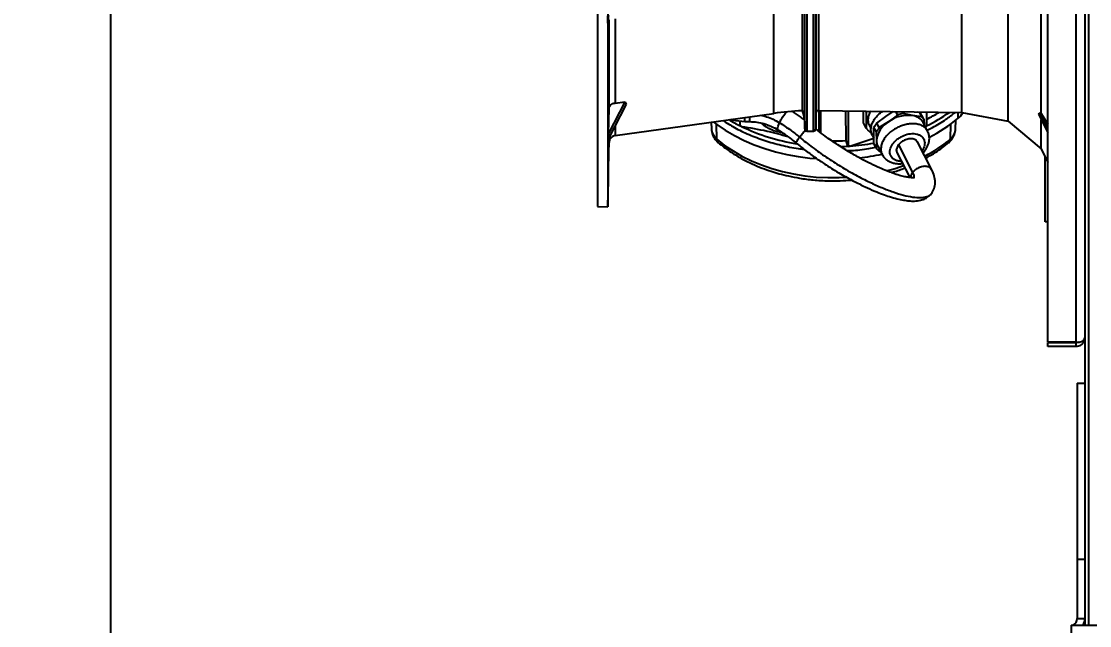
# Model space of a CAD drawing. Header units: inches. Extents: x 1229 to 1453, y -1023 to -720.
# Drawn here: x 1389.06 to 1407.15, y -1004.29 to -994.05 of the extents above; entities that cross this region are included whole.
import ezdxf

# ---------------------------------------------------------------- set-up
doc = ezdxf.new("R2010")
doc.units = ezdxf.units.IN
doc.header["$MEASUREMENT"] = 0
doc.header["$PDSIZE"] = -1
doc.dimstyles.new('RAE Solutions', dxfattribs={"dimtxt": 2, "dimasz": 1.5, "dimexe": 0.5, "dimexo": 0.5, "dimgap": 0.5, "dimtad": 0, "dimtih": 1, "dimtoh": 1, "dimdec": 3, "dimrnd": 0.125, "dimzin": 1, "dimdsep": 46, "dimlunit": 5, "dimtxsty": 'Standard', "dimcen": 0.09, "dimadec": 0, "dimazin": 0, "dimtfac": 1, "dimtdec": 3, "dimtofl": 0, "dimtmove": 0, "dimatfit": 3, "dimfxl": 1, "dimtolj": 1, "dimtzin": 1, "dimarcsym": 0})

# ---------------------------------------------------------------- blocks, each defined once
blk = doc.blocks.new('*D248')
at = {"color": 0, "linetype": 'Continuous', "lineweight": -2, "transparency": 16777216}
for p, q in [((1397.515, -984.19), (1397.515, -955.091)), ((1425.108, -1005.836), (1425.108, -955.091)), ((1399.015, -955.591), (1408.145, -955.591)), ((1423.608, -955.591), (1414.478, -955.591))]:
    blk.add_line(p, q, dxfattribs=at)
at = {"color": 0, "linetype": 'Continuous', "transparency": 16777216}
for points in [[(1399.015, -955.341), (1399.015, -955.841), (1397.515, -955.591)], [(1423.608, -955.341), (1423.608, -955.841), (1425.108, -955.591)]]:
    blk.add_solid(points, dxfattribs=at)
at = {"layer": 'Defpoints', "color": 0, "linetype": 'Continuous', "transparency": 16777216}
for p in [(1397.515, -955.591), (1397.515, -984.69), (1425.108, -1006.336)]:
    blk.add_point(p, dxfattribs=at)
at = {"color": 0, "linetype": 'Continuous', "lineweight": 25, "transparency": 16777216, "insert": (1411.311, -955.591), "char_height": 2, "attachment_point": 5}
blk.add_mtext('\\A1;27{\\H1.000000x;\\S5/8;}', dxfattribs=at)
blk = doc.blocks.new('*D249')
at = {"color": 0, "linetype": 'Continuous', "lineweight": -2, "transparency": 16777216}
for p, q in [((1404.566, -965.983), (1390.073, -965.983)), ((1390.573, -967.483), (1390.573, -985.511)), ((1390.573, -1006.539), (1390.573, -988.511)), ((1405.499, -1008.039), (1390.073, -1008.039))]:
    blk.add_line(p, q, dxfattribs=at)
at = {"color": 0, "linetype": 'Continuous', "transparency": 16777216}
for points in [[(1390.323, -967.483), (1390.823, -967.483), (1390.573, -965.983)], [(1390.323, -1006.539), (1390.823, -1006.539), (1390.573, -1008.039)]]:
    blk.add_solid(points, dxfattribs=at)
at = {"layer": 'Defpoints', "color": 0, "linetype": 'Continuous', "transparency": 16777216}
for p in [(1405.066, -965.983), (1390.573, -1008.039), (1405.999, -1008.039)]:
    blk.add_point(p, dxfattribs=at)
at = {"color": 0, "linetype": 'Continuous', "lineweight": 25, "transparency": 16777216, "insert": (1390.573, -987.011), "char_height": 2, "attachment_point": 5}
blk.add_mtext('\\A1;42', dxfattribs=at)

msp = doc.modelspace()

# ---------------------------------------------------------------- linework, layer by layer
at = {"color": 18, "linetype": 'Continuous', "lineweight": 25, "true_color": 0x000000}
for p, q in [((1407.1285, -966.2856), (1407.1285, -1004.2788)), ((1407.066, -970.9825), (1407.066, -1004.2788)), ((1406.441, -999.487), (1406.441, -972.0851)), ((1406.92, -999.487), (1406.92, -972.0851)), ((1398.9901, -973.7646), (1398.9901, -997.1898)), ((1402.3233, -995.8716), (1402.3233, -975.0828)), ((1402.3627, -995.9102), (1402.3627, -975.0441)), ((1402.47, -995.9102), (1402.47, -975.0441)), ((1402.5094, -975.0828), (1402.5094, -995.8716)), ((1402.3186, -975.3505), (1402.3186, -995.6038)), ((1402.5141, -995.6001), (1402.5141, -975.3542)), ((1402.2776, -975.3892), (1402.2776, -995.5652)), ((1402.554, -975.3929), (1402.554, -995.5614)), ((1404.9848, -995.5953), (1404.9848, -985.4772)), ((1405.7701, -995.7394), (1405.7701, -993.664)), ((1399.1107, -994.0086), (1399.1107, -995.4349)), ((1406.3287, -995.6126), (1406.3287, -993.8914)), ((1399.0091, -995.5254), (1399.0091, -994.0242)), ((1399.2973, -995.4555), (1398.9987, -996.0357)), ((1399.2743, -995.4167), (1398.9996, -995.9505)), ((1399.1107, -995.4349), (1399.2743, -995.4167)), ((1399.2743, -995.4167), (1399.2973, -995.4555)), ((1398.9996, -995.9505), (1399.0091, -995.5254)), ((1399.1107, -995.9865), (1401.7979, -995.6088)), ((1402.3186, -995.6038), (1402.3233, -995.8716)), ((1402.5094, -995.8716), (1402.5141, -995.6001)), ((1402.554, -995.5614), (1404.9848, -995.5953)), ((1402.563, -995.5615), (1402.563, -995.9123)), ((1402.597, -995.939), (1402.5987, -995.562)), ((1403.0236, -996.07), (1403.0215, -995.5679)), ((1403.0571, -995.5684), (1403.0571, -996.1705)), ((1403.3161, -995.7711), (1403.3161, -995.572)), ((1403.3513, -995.5725), (1403.3632, -995.5957)), ((1403.3632, -995.5957), (1403.3778, -995.5729)), ((1403.3632, -995.5957), (1403.3632, -995.8627)), ((1403.6946, -995.6601), (1403.8229, -995.5791)), ((1403.8918, -995.6384), (1403.7417, -995.7517)), ((1403.8615, -995.5796), (1403.8918, -995.6384)), ((1403.9914, -995.6127), (1403.9752, -995.5812)), ((1404.1487, -995.6469), (1403.9914, -995.6127)), ((1404.2345, -995.5843), (1404.2588, -995.5896)), ((1404.2588, -995.5896), (1404.2987, -995.6671)), ((1404.3485, -995.7193), (1404.3086, -995.6417)), ((1404.3889, -995.8278), (1404.3889, -995.587)), ((1404.9204, -995.6918), (1404.9204, -995.5944)), ((1404.9848, -995.5953), (1405.7701, -995.7394)), ((1406.2798, -995.6224), (1406.3119, -995.6015)), ((1406.2798, -995.6224), (1406.441, -995.9356)), ((1406.3119, -995.6015), (1406.3287, -995.6126)), ((1406.441, -995.8521), (1406.3119, -995.6015)), ((1406.3287, -995.6126), (1406.441, -995.7907)), ((1399.1107, -995.8181), (1399.1107, -995.9865)), ((1400.7399, -995.7575), (1400.7443, -995.8774)), ((1400.8362, -996.0486), (1400.8288, -995.793)), ((1401.0796, -995.7098), (1401.1563, -995.7327)), ((1401.1563, -995.7327), (1401.3067, -995.7491)), ((1401.2312, -995.8278), (1401.2312, -995.7409)), ((1401.2338, -995.8227), (1401.2585, -995.8348)), ((1401.3067, -995.7491), (1401.3933, -995.7491)), ((1403.3632, -995.8627), (1403.3161, -995.7711)), ((1403.4131, -995.8082), (1403.4458, -995.8718)), ((1403.5445, -995.7734), (1403.6946, -995.6601)), ((1403.5844, -995.851), (1403.5445, -995.7734)), ((1403.7417, -995.7517), (1403.5844, -995.851)), ((1404.2987, -995.6671), (1404.1487, -995.6469)), ((1404.4043, -995.9102), (1404.3302, -995.7663)), ((1404.3508, -995.8062), (1404.3485, -995.7193)), ((1404.3863, -995.8227), (1404.3616, -995.8348)), ((1404.7913, -995.793), (1404.7839, -996.0486)), ((1404.8758, -995.8774), (1404.8815, -995.7239)), ((1405.7701, -995.7394), (1406.3287, -996.2122)), ((1406.3287, -996.2122), (1406.3287, -995.7176)), ((1398.9996, -995.9505), (1398.9987, -996.0357)), ((1401.2585, -995.8348), (1401.2312, -995.8278)), ((1401.946, -995.9389), (1401.8675, -995.9245)), ((1402.3627, -995.9102), (1402.47, -995.9102)), ((1403.413, -995.9148), (1403.3632, -995.8627)), ((1403.413, -995.9148), (1403.4487, -995.9211)), ((1403.4659, -995.9796), (1403.4925, -996.0313)), ((1403.4911, -995.9777), (1403.4947, -995.8512)), ((1403.4947, -996.1182), (1403.4911, -995.9777)), ((1403.4947, -995.8512), (1403.5346, -995.9287)), ((1403.5346, -995.9287), (1403.5382, -996.0693)), ((1404.365, -995.8339), (1404.3889, -995.8278)), ((1399.0062, -996.2646), (1399.0091, -996.1014)), ((1399.0091, -996.1014), (1399.0091, -996.0156)), ((1403.0545, -996.1655), (1403.0236, -996.07)), ((1403.0844, -996.1635), (1403.0545, -996.1655)), ((1403.0571, -996.1705), (1403.0545, -996.1655)), ((1403.0571, -996.1705), (1403.0844, -996.1635)), ((1403.0844, -996.1635), (1403.4914, -996.0293)), ((1403.5346, -996.1958), (1403.4947, -996.1182)), ((1403.5382, -996.0693), (1403.5346, -996.1958)), ((1403.5601, -996.1627), (1403.6342, -996.3066)), ((1403.9109, -996.1436), (1404.1499, -996.6091)), ((1404.4746, -996.5628), (1404.234, -996.0941)), ((1399.0064, -996.2646), (1399.0062, -996.2646)), ((1403.5844, -996.2479), (1403.6064, -996.2526)), ((1403.8838, -996.2741), (1404.1005, -996.6961)), ((1406.3287, -996.2122), (1406.441, -996.4412)), ((1406.394, -997.446), (1406.394, -996.3453)), ((1398.9901, -997.1898), (1398.998, -996.737)), ((1398.8139, -997.1867), (1398.9901, -997.1898)), ((1406.441, -997.446), (1406.394, -997.446)), ((1406.92, -999.487), (1406.441, -999.487)), ((1406.441, -999.557), (1406.441, -999.494)), ((1406.92, -999.494), (1406.441, -999.494)), ((1406.92, -999.557), (1406.441, -999.557)), ((1406.92, -999.557), (1406.92, -999.494)), ((1406.936, -1000.1762), (1407.066, -1000.1762)), ((1406.936, -1000.1762), (1406.936, -1003.1622)), ((1406.936, -1003.1622), (1407.066, -1003.1622)), ((1406.936, -1003.1622), (1406.936, -1004.1622)), ((1406.8347, -1004.2788), (1423.3035, -1004.2788)), ((1406.8347, -1004.2788), (1406.8347, -1004.4118)), ((1406.936, -1004.1622), (1407.066, -1004.1622))]:
    msp.add_line(p, q, dxfattribs=at)
at = {"color": 18, "linetype": 'Continuous', "lineweight": 25, "true_color": 0x000000, "flags": 128}
for points in [[(1402.319, -995.6225), (1402.3181, -995.6188), (1402.3051, -995.5748)], [(1400.775, -995.7526), (1400.834, -995.7968), (1400.9787, -995.8947), (1401.1331, -995.9849), (1401.2963, -996.0669), (1401.4676, -996.1404), (1401.6459, -996.2048), (1401.8304, -996.2599), (1402.02, -996.3054), (1402.2139, -996.3411), (1402.4108, -996.3667), (1402.5204, -996.3764)], [(1400.7443, -995.8774), (1400.7457, -995.8943), (1400.7461, -995.8973)], [(1404.874, -995.8977), (1404.8744, -995.8943), (1404.8758, -995.8774)], [(1400.8362, -996.0486), (1400.9675, -996.151), (1401.1093, -996.2461), (1401.261, -996.3333), (1401.4216, -996.4121), (1401.5901, -996.4821), (1401.7657, -996.5428), (1401.9473, -996.594), (1402.1338, -996.6353), (1402.3242, -996.6664), (1402.5174, -996.6873), (1402.7123, -996.6978), (1402.9078, -996.6978), (1403.0289, -996.6925)], [(1403.7082, -996.5849), (1403.8544, -996.5428), (1403.9976, -996.4942)]]:
    msp.add_lwpolyline(points, dxfattribs=at)
at = {"color": 18, "linetype": 'Continuous', "lineweight": 25, "true_color": 0x000000}
for centre, radius, start, end in [((1402.4828, -1000.4822), 4.9213, 92.38978, 97.99804), ((1402.2793, -995.6045), 0.0394, 1, 92.38978), ((1402.5535, -995.6008), 0.0394, 89.20137, 179), ((1404.1026, -996.2513), 0.6482, 99.88047, 108.98436), ((1404.1237, -995.7686), 0.2243, 34.46368, 52.96201), ((1403.181, -993.3649), 2.7375, 296.12389, 305.54256), ((1403.1451, -993.3112), 2.7022, 297.40551, 302.51371), ((1404.659, -995.3755), 0.4103, 309.5827, 327.05012), ((1402.4982, -993.2567), 2.8606, 239.27534, 243.76847), ((1403.9128, -996.0642), 0.4692, 141.70253, 152.99821), ((1403.9559, -996.1129), 0.42, 120.66787, 174.03393), ((1404.0776, -996.2137), 0.5712, 82.8516, 126.01398), ((1404.121, -995.8869), 0.2415, 29.94602, 83.41211), ((1404.1636, -995.8462), 0.2244, 34.46601, 52.9584), ((1403.2336, -993.666), 2.6361, 297.10907, 309.78454), ((1399.1272, -996.1034), 0.1181, 98, 179), ((1400.9903, -995.8544), 0.2479, 189.96202, 231.56404), ((1402.7249, -992.7467), 3.4186, 244.59828, 260.93371), ((1402.3627, -995.8709), 0.0394, 181, 270), ((1402.47, -995.8709), 0.0394, 270, 359), ((1403.9527, -996.1418), 0.4692, 141.70253, 152.99821), ((1404.6353, -995.8577), 0.242, 307.89601, 350.4763), ((1400.9115, -996.0511), 0.0753, 178.11589, 225.59968), ((1402.8101, -992.3072), 3.7689, 269.56288, 273.24883), ((1402.8102, -992.2864), 3.8868, 271.75756, 273.60295), ((1402.8178, -992.3752), 3.7977, 274.02506, 280.2722), ((1403.7399, -996.0713), 0.2016, 179.41608, 206.95718), ((1403.2122, -994.1621), 2.4555, 297.83939, 309.79913), ((1404.7086, -996.0511), 0.0754, 314.43172, 1.88271), ((1402.828, -992.6543), 3.7319, 276.42791, 282.41387), ((1403.7196, -996.0688), 0.2243, 214.46512, 232.96064), ((1406.802, -1004.1622), 0.134, 299.46074, 0), ((1406.802, -1004.1622), 0.264, 333.77211, 0)]:
    msp.add_arc(centre, radius, start, end, dxfattribs=at)
for points, knots in [([(1398.814, -985.4772), (1398.814, -985.7326), (1398.814, -986.2436), (1398.814, -987.0067), (1398.814, -987.7632), (1398.814, -988.51), (1398.814, -989.2438), (1398.814, -989.9614), (1398.814, -990.6599), (1398.814, -991.3361), (1398.814, -991.9873), (1398.814, -992.6106), (1398.814, -993.2033), (1398.814, -993.763), (1398.814, -994.2871), (1398.814, -994.7736), (1398.814, -995.2202), (1398.814, -995.6252), (1398.814, -995.9866), (1398.814, -996.3031), (1398.814, -996.5732), (1398.814, -996.7957), (1398.814, -996.9701), (1398.814, -997.0942), (1398.814, -997.1722), (1398.814, -997.1819), (1398.814, -997.1867)], [0, 0, 0, 0, 0.0416667, 0.0833333, 0.125, 0.1666666, 0.2083333, 0.25, 0.2916667, 0.3333332, 0.375, 0.4166666, 0.4583332, 0.4999999, 0.5416666, 0.5833333, 0.6249999, 0.6666667, 0.7083333, 0.7499999, 0.7916665, 0.8333334, 0.8749999, 0.9166667, 0.9583333, 1, 1, 1, 1]), ([(1401.7979, -995.6076), (1401.7979, -995.6036), (1401.7979, -995.5954), (1401.7979, -995.5188), (1401.7979, -995.3942), (1401.7979, -995.2181), (1401.7979, -994.9929), (1401.7979, -994.7193), (1401.7979, -994.399), (1401.7979, -994.0327), (1401.7979, -993.6259), (1401.7979, -993.3201), (1401.7979, -993.1672)], [0, 0, 0, 0, 0.09564747, 0.19613137, 0.29661472, 0.39709829, 0.49758187, 0.59806562, 0.69854896, 0.79903255, 0.89951626, 1, 1, 1, 1]), ([(1398.9982, -993.9537), (1398.9976, -993.9733), (1398.9966, -994.0126), (1398.9951, -994.0539), (1398.9938, -994.0802), (1398.9926, -994.0892), (1398.9917, -994.0811), (1398.991, -994.0556), (1398.9905, -994.0151), (1398.9905, -993.9761), (1398.9905, -993.9566)], [0, 0, 0, 0, 0.1243312, 0.2494723, 0.3745967, 0.4997146, 0.6248045, 0.7498933, 0.8749764, 1, 1, 1, 1]), ([(1399, -995.0239), (1399.0005, -994.9927), (1399.0015, -994.9301), (1399.0032, -994.8512), (1399.0047, -994.7992), (1399.0058, -994.7816), (1399.0063, -994.8006), (1399.0062, -994.8532), (1399.0055, -994.9316), (1399.0046, -994.9931), (1399.0041, -995.0239)], [0, 0, 0, 0, 0.1263684, 0.2527371, 0.3781418, 0.5024094, 0.6267555, 0.7512502, 0.8754945, 1, 1, 1, 1]), ([(1399.0041, -995.0239), (1399.0036, -995.0542), (1399.0027, -995.1153), (1399.001, -995.1938), (1398.9995, -995.2471), (1398.9985, -995.2663), (1398.9979, -995.2483), (1398.998, -995.1959), (1398.9987, -995.117), (1398.9996, -995.055), (1399, -995.0239)], [0, 0, 0, 0, 0.1225737, 0.2469227, 0.3724543, 0.4979707, 0.6234713, 0.748971, 0.8744783, 1, 1, 1, 1]), ([(1399.0091, -995.5254), (1399.0109, -995.5139), (1399.0144, -995.4915), (1399.0384, -995.4631), (1399.0712, -995.4425), (1399.0979, -995.4374), (1399.1107, -995.4349)], [0, 0, 0, 0, 0.2752086, 0.5358341, 0.7759899, 1, 1, 1, 1]), ([(1401.5696, -995.6409), (1401.6053, -995.6485), (1401.6801, -995.6646), (1401.7895, -995.7089), (1401.8598, -995.7481), (1401.8959, -995.7682)], [0, 0, 0, 0, 0.3076503, 0.6448128, 1, 1, 1, 1]), ([(1401.8959, -995.7682), (1401.9067, -995.7468), (1401.9284, -995.704), (1401.9702, -995.6407), (1402.0025, -995.5977), (1402.0162, -995.5859), (1402.018, -995.5843)], [0, 0, 0, 0, 0.3088937, 0.6177611, 0.9498061, 1, 1, 1, 1]), ([(1402.3168, -995.7198), (1402.2957, -995.703), (1402.2304, -995.6509), (1402.1605, -995.6074), (1402.1131, -995.5779)], [0, 0, 0, 0, 0.3223064, 1, 1, 1, 1]), ([(1402.2768, -995.5668), (1402.2771, -995.5673), (1402.2911, -995.5905), (1402.3034, -995.6374), (1402.3143, -995.6871), (1402.3106, -995.7113), (1402.3101, -995.7146)], [0, 0, 0, 0, 0.0089861, 0.468386, 0.9277967, 1, 1, 1, 1]), ([(1403.4406, -995.5738), (1403.4339, -995.5843), (1403.4149, -995.6141), (1403.3973, -995.6648), (1403.3943, -995.7026), (1403.3928, -995.7216)], [0, 0, 0, 0, 0.2145348, 0.6072806, 1, 1, 1, 1]), ([(1403.444, -995.8861), (1403.4455, -995.8657), (1403.4485, -995.8248), (1403.4727, -995.7608), (1403.5102, -995.6977), (1403.5618, -995.6385), (1403.6054, -995.5974), (1403.6333, -995.5793), (1403.6376, -995.5765)], [0, 0, 0, 0, 0.1929825, 0.3859603, 0.5789372, 0.7719155, 0.9648963, 1, 1, 1, 1]), ([(1404.3952, -995.8925), (1404.4259, -995.878), (1404.54, -995.8242), (1404.7007, -995.7249), (1404.8184, -995.6331), (1404.8689, -995.5937)], [0, 0, 0, 0, 0.1741837, 0.6458128, 1, 1, 1, 1]), ([(1400.941, -995.7316), (1401.004, -995.7714), (1401.1417, -995.8586), (1401.3788, -995.971), (1401.6436, -996.0719), (1401.9233, -996.1498), (1402.1468, -996.1978), (1402.2778, -996.212), (1402.3098, -996.2155)], [0, 0, 0, 0, 0.1633338, 0.3568512, 0.5503681, 0.7438855, 0.9374022, 1, 1, 1, 1]), ([(1401.1566, -995.7312), (1401.1562, -995.7316), (1401.1524, -995.7361), (1401.1512, -995.7245), (1401.1532, -995.7037), (1401.1536, -995.6994)], [0, 0, 0, 0, 0.0728308, 0.8052259, 1, 1, 1, 1]), ([(1401.3067, -995.7474), (1401.3067, -995.748), (1401.3067, -995.7531), (1401.3067, -995.7311), (1401.3067, -995.7035), (1401.3067, -995.68), (1401.3067, -995.6778)], [0, 0, 0, 0, 0.0582052, 0.5233181, 0.9560007, 1, 1, 1, 1]), ([(1401.3933, -995.7474), (1401.3933, -995.748), (1401.3933, -995.7531), (1401.3933, -995.7315), (1401.3933, -995.7002), (1401.3933, -995.6721), (1401.3933, -995.6657)], [0, 0, 0, 0, 0.0513249, 0.4817878, 0.8822365, 1, 1, 1, 1]), ([(1401.3933, -995.7491), (1401.4333, -995.7508), (1401.5143, -995.7542), (1401.6349, -995.7818), (1401.7557, -995.8252), (1401.8313, -995.8672), (1401.8703, -995.889)], [0, 0, 0, 0, 0.235325, 0.4767604, 0.7301128, 1, 1, 1, 1]), ([(1401.8675, -995.9245), (1401.8384, -995.9158), (1401.7802, -995.8984), (1401.6968, -995.8567), (1401.6303, -995.8147), (1401.5967, -995.784), (1401.585, -995.7734)], [0, 0, 0, 0, 0.28306909, 0.56614098, 0.84921025, 1, 1, 1, 1]), ([(1401.8706, -995.8886), (1401.8671, -995.8832), (1401.8602, -995.8726), (1401.87, -995.8277), (1401.8873, -995.788), (1401.8959, -995.7682)], [0, 0, 0, 0, 0.3434309, 0.6717099, 1, 1, 1, 1]), ([(1401.8959, -995.7682), (1401.9603, -995.8092), (1402.0773, -995.8837), (1402.1868, -995.9727), (1402.2361, -996.0128)], [0, 0, 0, 0, 0.5503636, 1, 1, 1, 1]), ([(1403.3928, -995.7216), (1403.3938, -995.74), (1403.3955, -995.7709), (1403.4091, -995.7969), (1403.4146, -995.8075)], [0, 0, 0, 0, 0.5957458, 1, 1, 1, 1]), ([(1404.4026, -995.9109), (1404.4003, -995.9053), (1404.3908, -995.8823), (1404.3591, -995.8499), (1404.309, -995.8158), (1404.2467, -995.7936), (1404.176, -995.7833), (1404.0991, -995.7856), (1404.0192, -995.8002), (1403.9393, -995.8267), (1403.8625, -995.864), (1403.7917, -995.9107), (1403.7296, -995.965), (1403.6786, -996.0248), (1403.641, -996.0878), (1403.6168, -996.1518), (1403.6138, -996.1927), (1403.6123, -996.2131)], [0, 0, 0, 0, 0.0222804, 0.0921179, 0.1619531, 0.2317923, 0.3016279, 0.3714664, 0.4413031, 0.5111404, 0.5809767, 0.6508137, 0.7206515, 0.7904884, 0.8603247, 0.9301617, 1, 1, 1, 1]), ([(1400.7522, -995.9265), (1400.754, -995.936), (1400.7592, -995.9652), (1400.7807, -996.0113), (1400.8141, -996.0628), (1400.8442, -996.0912), (1400.859, -996.1052)], [0, 0, 0, 0, 0.1427574, 0.4339709, 0.7213899, 1, 1, 1, 1]), ([(1402.0442, -996.0061), (1401.9242, -995.9733), (1401.6613, -995.9013), (1401.4003, -995.8582), (1401.2585, -995.8348)], [0, 0, 0, 0, 0.4566897, 1, 1, 1, 1]), ([(1401.8703, -995.889), (1401.922, -995.9216), (1402.0268, -995.9879), (1402.1251, -996.0674), (1402.1749, -996.1078)], [0, 0, 0, 0, 0.4924043, 1, 1, 1, 1]), ([(1402.2361, -996.0128), (1402.2506, -995.9945), (1402.2796, -995.958), (1402.3158, -995.9151), (1402.3317, -995.8978), (1402.3332, -995.8962)], [0, 0, 0, 0, 0.4753208, 0.9506134, 1, 1, 1, 1]), ([(1404.1829, -996.7), (1404.1824, -996.6997), (1404.1816, -996.6993), (1404.1623, -996.7009), (1404.1335, -996.7001), (1404.0846, -996.695), (1404.0158, -996.6823), (1403.9252, -996.6589), (1403.8218, -996.6254), (1403.7073, -996.5822), (1403.5816, -996.5289), (1403.4323, -996.4587), (1403.259, -996.3687), (1403.0646, -996.2576), (1402.8552, -996.1251), (1402.6664, -995.9958), (1402.5535, -995.9054), (1402.5104, -995.871)], [0, 0, 0, 0, 0.023335, 0.0431555, 0.080424, 0.1157929, 0.1623954, 0.2187771, 0.2865517, 0.345367, 0.4143878, 0.4957315, 0.5892175, 0.693821, 0.8074188, 0.9265944, 1, 1, 1, 1]), ([(1403.4675, -995.9788), (1403.4616, -995.9674), (1403.4469, -995.9393), (1403.4451, -995.906), (1403.444, -995.8861)], [0, 0, 0, 0, 0.40426942, 1, 1, 1, 1]), ([(1403.7637, -996.263), (1403.7676, -996.234), (1403.7737, -996.1894), (1403.8106, -996.128), (1403.8488, -996.0825), (1403.8962, -996.0414), (1403.9651, -995.9968), (1404.0596, -995.9588), (1404.1541, -995.9481), (1404.2231, -995.9573), (1404.2705, -995.974), (1404.3087, -995.9998), (1404.3456, -996.0422), (1404.3517, -996.0837), (1404.3556, -996.1107)], [0, 0, 0, 0, 0.11972645, 0.18417946, 0.24999843, 0.31581842, 0.38027091, 0.49999877, 0.61972798, 0.6841791, 0.7500001, 0.81582085, 0.88027035, 1, 1, 1, 1]), ([(1404.3283, -996.2779), (1404.3298, -996.2764), (1404.3438, -996.2622), (1404.3662, -996.2319), (1404.3943, -996.1869), (1404.4157, -996.1382), (1404.4297, -996.0869), (1404.435, -996.0341), (1404.43, -995.9811), (1404.4193, -995.939), (1404.4066, -995.9171), (1404.4029, -995.9107)], [0, 0, 0, 0, 0.0145621, 0.1378367, 0.2658031, 0.3971722, 0.5308532, 0.6661121, 0.8029529, 0.9424552, 1, 1, 1, 1]), ([(1404.7611, -996.1052), (1404.7759, -996.0912), (1404.806, -996.0627), (1404.8397, -996.0114), (1404.8643, -995.9556), (1404.8708, -995.9165), (1404.8741, -995.897)], [0, 0, 0, 0, 0.24288736, 0.49345416, 0.74732718, 1, 1, 1, 1]), ([(1400.8588, -996.1049), (1400.9223, -996.1552), (1401.0431, -996.2508), (1401.2382, -996.3689), (1401.4233, -996.4625), (1401.5946, -996.5345), (1401.7485, -996.5889), (1401.8965, -996.6333), (1402.0566, -996.6733), (1402.2477, -996.7104), (1402.4752, -996.7401), (1402.705, -996.7536), (1402.9244, -996.7532), (1403.0547, -996.7436), (1403.1204, -996.7387)], [0, 0, 0, 0, 0.1109273, 0.2108723, 0.2999023, 0.3780802, 0.445464, 0.5032988, 0.5687211, 0.6473176, 0.7391098, 0.8441264, 0.9215258, 1, 1, 1, 1]), ([(1402.1749, -996.1078), (1402.2306, -996.1531), (1402.3414, -996.2433), (1402.5132, -996.3678), (1402.709, -996.4999), (1402.9219, -996.6308), (1403.1424, -996.7531), (1403.3355, -996.8493), (1403.4994, -996.9225), (1403.6374, -996.9773), (1403.7646, -997.0215), (1403.8817, -997.0554), (1403.9899, -997.0789), (1404.071, -997.0902), (1404.1345, -997.0942), (1404.1842, -997.0941), (1404.2337, -997.0902), (1404.2893, -997.08), (1404.3488, -997.0603), (1404.4139, -997.0257), (1404.4498, -996.9878), (1404.469, -996.9676)], [0, 0, 0, 0, 0.0740043, 0.1472972, 0.2185743, 0.3193133, 0.4103386, 0.4901213, 0.5581239, 0.6150386, 0.6648411, 0.7217545, 0.7686897, 0.8109677, 0.8330165, 0.8557307, 0.8801179, 0.9030202, 0.9305683, 0.9628873, 1, 1, 1, 1]), ([(1402.1758, -996.1068), (1402.1757, -996.104), (1402.1754, -996.0982), (1402.1978, -996.0633), (1402.2233, -996.0296), (1402.2361, -996.0128)], [0, 0, 0, 0, 0.3281269, 0.6640534, 1, 1, 1, 1]), ([(1402.2361, -996.0128), (1402.3074, -996.0704), (1402.4533, -996.1885), (1402.6874, -996.353), (1402.9316, -996.5094), (1403.1803, -996.6524), (1403.4144, -996.7723), (1403.6287, -996.8686), (1403.8196, -996.9421), (1403.9954, -996.9963), (1404.1521, -997.0292), (1404.288, -997.0398), (1404.3926, -997.021), (1404.4548, -996.9962), (1404.4667, -996.9684), (1404.4675, -996.9664)], [0, 0, 0, 0, 0.0916815, 0.1876815, 0.2865591, 0.3865483, 0.4857643, 0.5684692, 0.6483314, 0.724642, 0.7970601, 0.865732, 0.9313478, 0.9950155, 1, 1, 1, 1]), ([(1403.0426, -996.2415), (1403.065, -996.2407), (1403.1874, -996.2367), (1403.3523, -996.2165), (1403.4902, -996.1881), (1403.532, -996.1794)], [0, 0, 0, 0, 0.1352988, 0.7378537, 1, 1, 1, 1]), ([(1403.9109, -996.1436), (1403.8992, -996.1625), (1403.8758, -996.2003), (1403.8709, -996.2485), (1403.8845, -996.2691), (1403.8887, -996.2754)], [0, 0, 0, 0, 0.4096306, 0.8189752, 1, 1, 1, 1]), ([(1404.2321, -996.0987), (1404.2282, -996.09), (1404.2174, -996.0656), (1404.1714, -996.0433), (1404.1052, -996.0367), (1404.0313, -996.0537), (1403.9605, -996.0903), (1403.9275, -996.1258), (1403.9109, -996.1436)], [0, 0, 0, 0, 0.1003089, 0.2801627, 0.4600181, 0.6399179, 0.8198875, 1, 1, 1, 1]), ([(1404.3556, -996.1107), (1404.352, -996.1398), (1404.3467, -996.1834), (1404.3188, -996.2269), (1404.3095, -996.2413)], [0, 0, 0, 0, 0.6684768, 1, 1, 1, 1]), ([(1404.3738, -996.3665), (1404.431, -996.3347), (1404.5717, -996.2565), (1404.6907, -996.1614), (1404.7614, -996.1049)], [0, 0, 0, 0, 0.40668056, 1, 1, 1, 1]), ([(1399.0021, -996.5008), (1399.0026, -996.4695), (1399.0037, -996.4072), (1399.0051, -996.3292), (1399.006, -996.2751), (1399.0062, -996.2681), (1399.0062, -996.2646)], [0, 0, 0, 0, 0.2527702, 0.50295, 0.7513855, 1, 1, 1, 1]), ([(1403.6123, -996.2131), (1403.6135, -996.233), (1403.6155, -996.268), (1403.6311, -996.2976), (1403.6379, -996.3104)], [0, 0, 0, 0, 0.5655349, 1, 1, 1, 1]), ([(1403.6356, -996.3061), (1403.6406, -996.3161), (1403.6543, -996.3437), (1403.6882, -996.3802), (1403.7339, -996.4147), (1403.7856, -996.4396), (1403.8422, -996.4558), (1403.9016, -996.4624), (1403.9474, -996.4627), (1403.9729, -996.4588), (1403.9782, -996.4579)], [0, 0, 0, 0, 0.0868894, 0.2396651, 0.3823307, 0.5280673, 0.6756192, 0.821935, 0.9626231, 1, 1, 1, 1]), ([(1403.9592, -996.421), (1403.9564, -996.4214), (1403.9339, -996.4243), (1403.8966, -996.4153), (1403.8487, -996.4), (1403.8106, -996.3739), (1403.7737, -996.3316), (1403.7676, -996.2901), (1403.7637, -996.263)], [0, 0, 0, 0, 0.0241196, 0.1895207, 0.3584325, 0.5273374, 0.6927422, 1, 1, 1, 1]), ([(1398.998, -996.737), (1398.998, -996.7335), (1398.9982, -996.7263), (1398.9991, -996.6716), (1399.0005, -996.5934), (1399.0015, -996.5316), (1399.0021, -996.5008)], [0, 0, 0, 0, 0.2503188, 0.500651, 0.7510166, 1, 1, 1, 1]), ([(1403.7876, -996.6117), (1403.8003, -996.6084), (1403.8799, -996.5875), (1403.9543, -996.5581), (1404.0169, -996.5333)], [0, 0, 0, 0, 0.1591015, 1, 1, 1, 1]), ([(1404.471, -996.5648), (1404.4676, -996.5565), (1404.4574, -996.5317), (1404.4106, -996.5089), (1404.3417, -996.5022), (1404.2666, -996.5207), (1404.1974, -996.5578), (1404.1658, -996.592), (1404.1499, -996.6091)], [0, 0, 0, 0, 0.093797, 0.2802398, 0.466675, 0.6531217, 0.8265561, 1, 1, 1, 1]), ([(1404.1499, -996.6091), (1404.1375, -996.6276), (1404.1171, -996.6578), (1404.1174, -996.6868), (1404.1175, -996.698)], [0, 0, 0, 0, 0.61185323, 1, 1, 1, 1]), ([(1404.1499, -996.6091), (1404.1571, -996.6255), (1404.1709, -996.6568), (1404.1759, -996.6877), (1404.1704, -996.6984), (1404.1696, -996.7001)], [0, 0, 0, 0, 0.4794745, 0.9163717, 1, 1, 1, 1]), ([(1404.469, -996.9676), (1404.4868, -996.9401), (1404.5221, -996.8855), (1404.5363, -996.7821), (1404.5229, -996.672), (1404.4905, -996.5988), (1404.4746, -996.5628)], [0, 0, 0, 0, 0.25885003, 0.51323256, 0.76059187, 1, 1, 1, 1]), ([(1406.92, -999.487), (1406.932, -999.4861), (1406.9549, -999.4843), (1406.9929, -999.4787), (1407.0282, -999.4679), (1407.0587, -999.4422), (1407.0633, -999.4227), (1407.066, -999.411)], [0, 0, 0, 0, 0.1485616, 0.2813702, 0.5009, 0.7000632, 1, 1, 1, 1]), ([(1407.066, -999.411), (1407.0639, -999.4297), (1407.0597, -999.4668), (1407.0285, -999.5139), (1406.9836, -999.5457), (1406.9454, -999.5562), (1406.9249, -999.5569), (1406.92, -999.557)], [0, 0, 0, 0, 0.2607152, 0.5193909, 0.7465898, 0.9385565, 1, 1, 1, 1]), ([(1406.9614, -999.483), (1406.9539, -999.4866), (1406.941, -999.4928), (1406.9262, -999.4937), (1406.92, -999.494)], [0, 0, 0, 0, 0.5793482, 1, 1, 1, 1])]:
    msp.add_open_spline(points, degree=3, knots=knots, dxfattribs=at)

# ---------------------------------------------------------------- dimensions: what is measured, and where the dimension line sits
dim = msp.add_linear_dim(base=(1397.5148, -955.5907), p1=(1425.1078, -1006.336), p2=(1397.5148, -984.6898), dimstyle='RAE Solutions', dxfattribs=at)
dim.commit()
dim.dimension.update_dxf_attribs({"geometry": '*D248', "text_midpoint": (1411.3113, -955.5907)})
dim = msp.add_linear_dim(base=(1390.5726163, -1008.0390484), p1=(1405.0659686, -965.9825485), p2=(1405.998969, -1008.0390484), angle=90, dimstyle='RAE Solutions', dxfattribs=at)
dim.commit()
dim.dimension.update_dxf_attribs({"geometry": '*D249', "text_midpoint": (1390.5726163, -987.0107984)})

doc.saveas('drawing.dxf')
